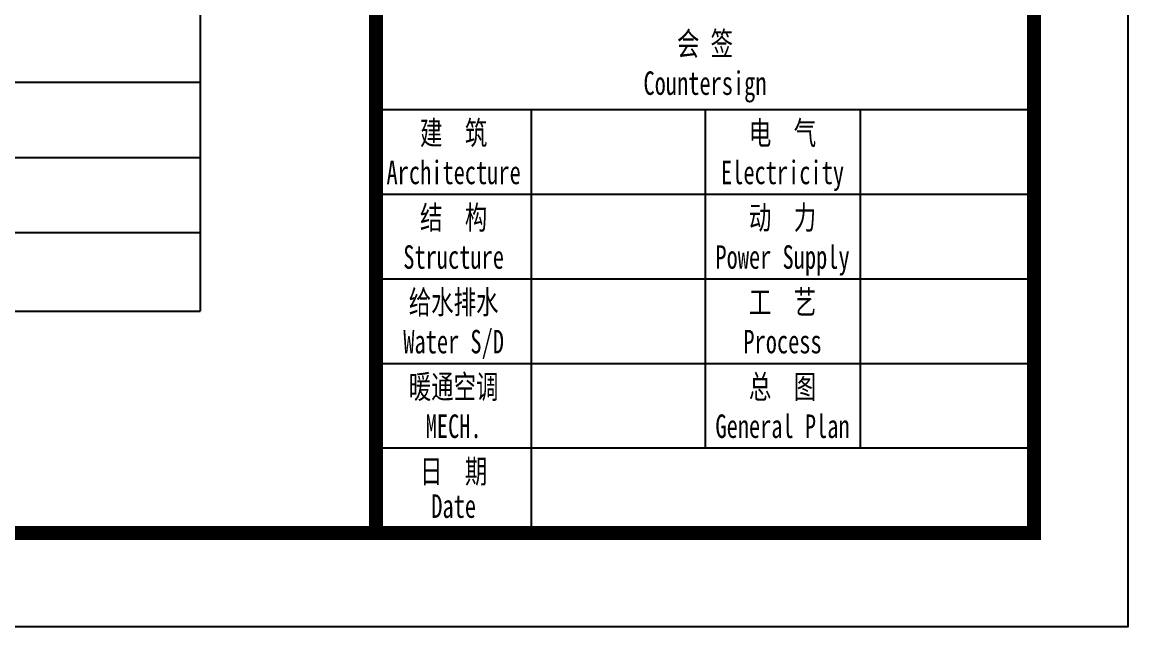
# Model space of a CAD drawing. Extents: x 180850 to 1399066, y 48356 to 327880.
# Drawn here: x 294374 to 302694, y 135106 to 139655 of the extents above; entities that cross this region are included whole.
import ezdxf
from ezdxf.enums import TextEntityAlignment as Align

# ---------------------------------------------------------------- set-up
doc = ezdxf.new("R2010")
doc.units = 0
doc.header["$LTSCALE"] = 1000
doc.layers.add('PUB_TITLE', color=4, linetype='Continuous')
doc.layers.add('TK', color=4, linetype='Continuous')
doc.styles.add('_gyy_title_ST', font='', dxfattribs={"width": 0.8})
doc.styles.get('_gyy_title_ST').set_extended_font_data('SimSun')

msp = doc.modelspace()

# ---------------------------------------------------------------- linework, layer by layer
at = {"layer": 'PUB_TITLE'}
for p, q in [((301986.93, 138994.39), (297037.44, 138994.39)), ((298204.1, 138994.39), (298204.1, 135812.58)), ((299512.19, 138994.39), (299512.19, 136448.94)), ((300678.85, 138994.39), (300678.85, 136448.94)), ((301986.93, 138358.03), (297037.44, 138358.03)), ((301986.93, 137721.67), (297037.44, 137721.67)), ((301986.93, 137085.3), (297037.44, 137085.3)), ((301986.93, 136448.94), (297037.44, 136448.94))]:
    msp.add_line(p, q, dxfattribs=at)
msp.add_lwpolyline([(243229.36, 177105.5), (302694, 177105.5), (302694, 135105.51), (243229.36, 135105.51)], close=True, dxfattribs=at)
at = {"layer": 'PUB_TITLE', "const_width": 106.06}
for points in [[(244997.04, 135812.58), (244997.04, 176398.43), (301986.93, 176398.43), (301986.93, 135812.58)], [(297037.44, 176398.43), (301986.93, 176398.43), (301986.93, 135812.58), (297037.44, 135812.58)]]:
    msp.add_lwpolyline(points, close=True, dxfattribs=at)
at = {"layer": 'TK'}
for p, q in [((295714.24, 172403.6), (295714.24, 137479.61)), ((280205.36, 139202.11), (295714.24, 139202.11)), ((280205.36, 138636.84), (295714.24, 138636.84)), ((280205.36, 138071.57), (295714.24, 138071.57)), ((279505.83, 137479.61), (295714.24, 137479.61))]:
    msp.add_line(p, q, dxfattribs=at)

# ---------------------------------------------------------------- texts
at = {"layer": 'PUB_TITLE', "style": '_gyy_title_ST', "width": 0.7}
for s, height, p in [('会 签', 176.767, (299512.19, 139404.49)), ('Countersign', 176.7675, (299512.19, 139107.53)), ('建  筑', 176.767, (297620.77, 138732.78)), ('电  气', 176.767, (300095.52, 138732.78)), ('Architecture', 176.7675, (297620.77, 138435.81)), ('Electricity', 176.7675, (300095.52, 138435.81)), ('结  构', 176.767, (297620.77, 138096.41)), ('动  力', 176.767, (300095.52, 138096.41)), ('Structure', 176.767, (297620.77, 137799.45)), ('Power Supply', 176.7675, (300095.52, 137799.45)), ('给水排水', 176.767, (297620.77, 137460.05)), ('工  艺', 176.767, (300095.52, 137460.05)), ('Water S/D', 176.767, (297620.77, 137163.08)), ('Process', 176.767, (300095.52, 137163.08)), ('暖通空调', 176.767, (297620.77, 136823.69)), ('总  图', 176.767, (300095.52, 136823.69)), ('MECH.', 176.767, (297620.77, 136526.72)), ('General Plan', 176.7675, (300095.52, 136526.72)), ('日  期', 176.767, (297620.77, 136187.32)), ('Date', 176.767, (297620.77, 135925.71))]:
    msp.add_text(s, height=height, dxfattribs=at).set_placement(p, align=Align.CENTER)

doc.saveas('drawing.dxf')
